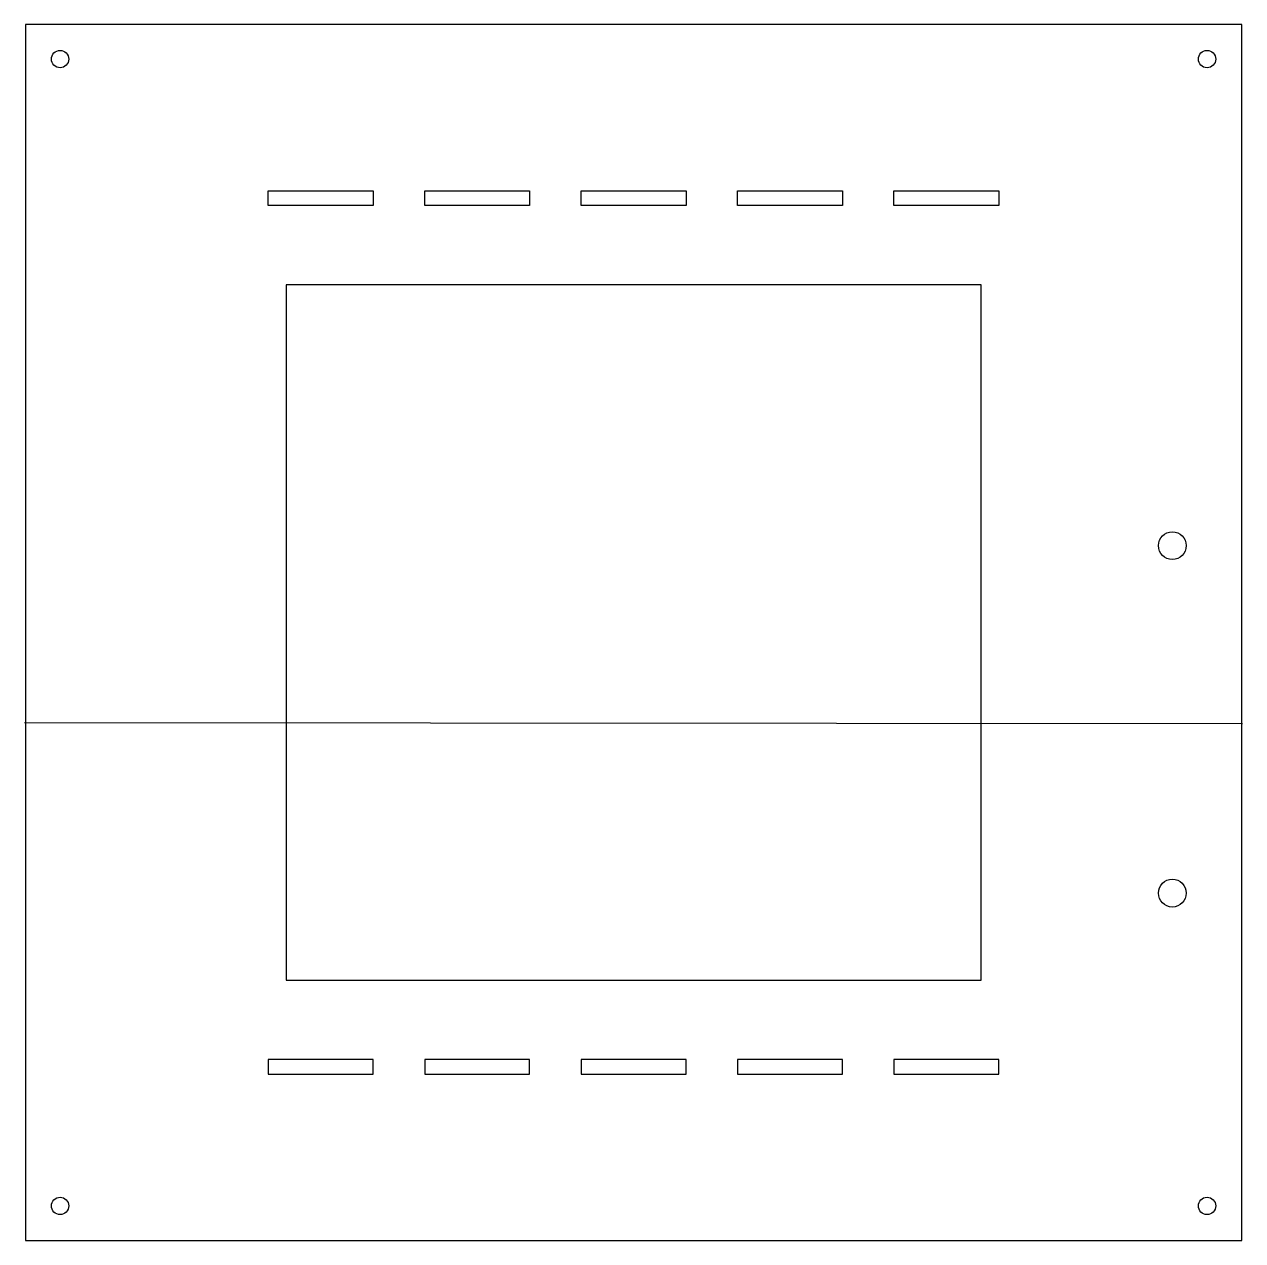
# Model space of a CAD drawing. Header units: millimetres. Extents: x -175 to 175, y -52 to 298.
import ezdxf

# ---------------------------------------------------------------- set-up
doc = ezdxf.new("R2010")
doc.units = ezdxf.units.MM
doc.layers.get('0').update_dxf_attribs({"linetype": 'CONTINUOUS'})

msp = doc.modelspace()

# ---------------------------------------------------------------- linework, layer by layer
at = {"color": 7, "linetype": 'CONTINUOUS', "lineweight": 25}
for p, q in [((175, 298), (-175, 298)), ((-175, 298), (-175, -52)), ((175, -52), (175, 298)), ((-105.1, 245.9), (-105.1, 250.1)), ((-105.1, 250.1), (-74.9, 250.1)), ((-74.9, 250.1), (-74.9, 245.9)), ((-60.1, 245.9), (-60.1, 250.1)), ((-60.1, 250.1), (-29.9, 250.1)), ((-29.9, 250.1), (-29.9, 245.9)), ((-15.1, 245.9), (-15.1, 250.1)), ((-15.1, 250.1), (15.1, 250.1)), ((15.1, 250.1), (15.1, 245.9)), ((29.9, 245.9), (29.9, 250.1)), ((29.9, 250.1), (60.1, 250.1)), ((60.1, 250.1), (60.1, 245.9)), ((74.9, 245.9), (74.9, 250.1)), ((74.9, 250.1), (105.1, 250.1)), ((105.1, 250.1), (105.1, 245.9)), ((-74.9, 245.9), (-105.1, 245.9)), ((-29.9, 245.9), (-60.1, 245.9)), ((15.1, 245.9), (-15.1, 245.9)), ((60.1, 245.9), (29.9, 245.9)), ((105.1, 245.9), (74.9, 245.9)), ((-100, 223), (-100, 23)), ((100, 223), (-100, 223)), ((100, 23), (100, 223)), ((-100, 23), (100, 23)), ((-74.9, 0.1), (-105.1, 0.1)), ((-105.1, 0.1), (-105.1, -4.1)), ((-74.9, -4.1), (-74.9, 0.1)), ((-29.9, 0.1), (-60.1, 0.1)), ((-60.1, 0.1), (-60.1, -4.1)), ((-29.9, -4.1), (-29.9, 0.1)), ((15.1, 0.1), (-15.1, 0.1)), ((-15.1, 0.1), (-15.1, -4.1)), ((15.1, -4.1), (15.1, 0.1)), ((60.1, 0.1), (29.9, 0.1)), ((29.9, 0.1), (29.9, -4.1)), ((60.1, -4.1), (60.1, 0.1)), ((105.1, 0.1), (74.9, 0.1)), ((74.9, 0.1), (74.9, -4.1)), ((105.1, -4.1), (105.1, 0.1)), ((-105.1, -4.1), (-74.9, -4.1)), ((-60.1, -4.1), (-29.9, -4.1)), ((-15.1, -4.1), (15.1, -4.1)), ((29.9, -4.1), (60.1, -4.1)), ((74.9, -4.1), (105.1, -4.1)), ((-175, -52), (175, -52))]:
    msp.add_line(p, q, dxfattribs=at)
msp.add_line((-175.29, 97.11), (175.24, 96.86))
for centre, radius in [((-165, 288), 2.5), ((165, 288), 2.5), ((155, 148), 4), ((155, 48), 4), ((-165, -42), 2.5), ((165, -42), 2.5)]:
    msp.add_circle(centre, radius, dxfattribs=at)

doc.saveas('drawing.dxf')
